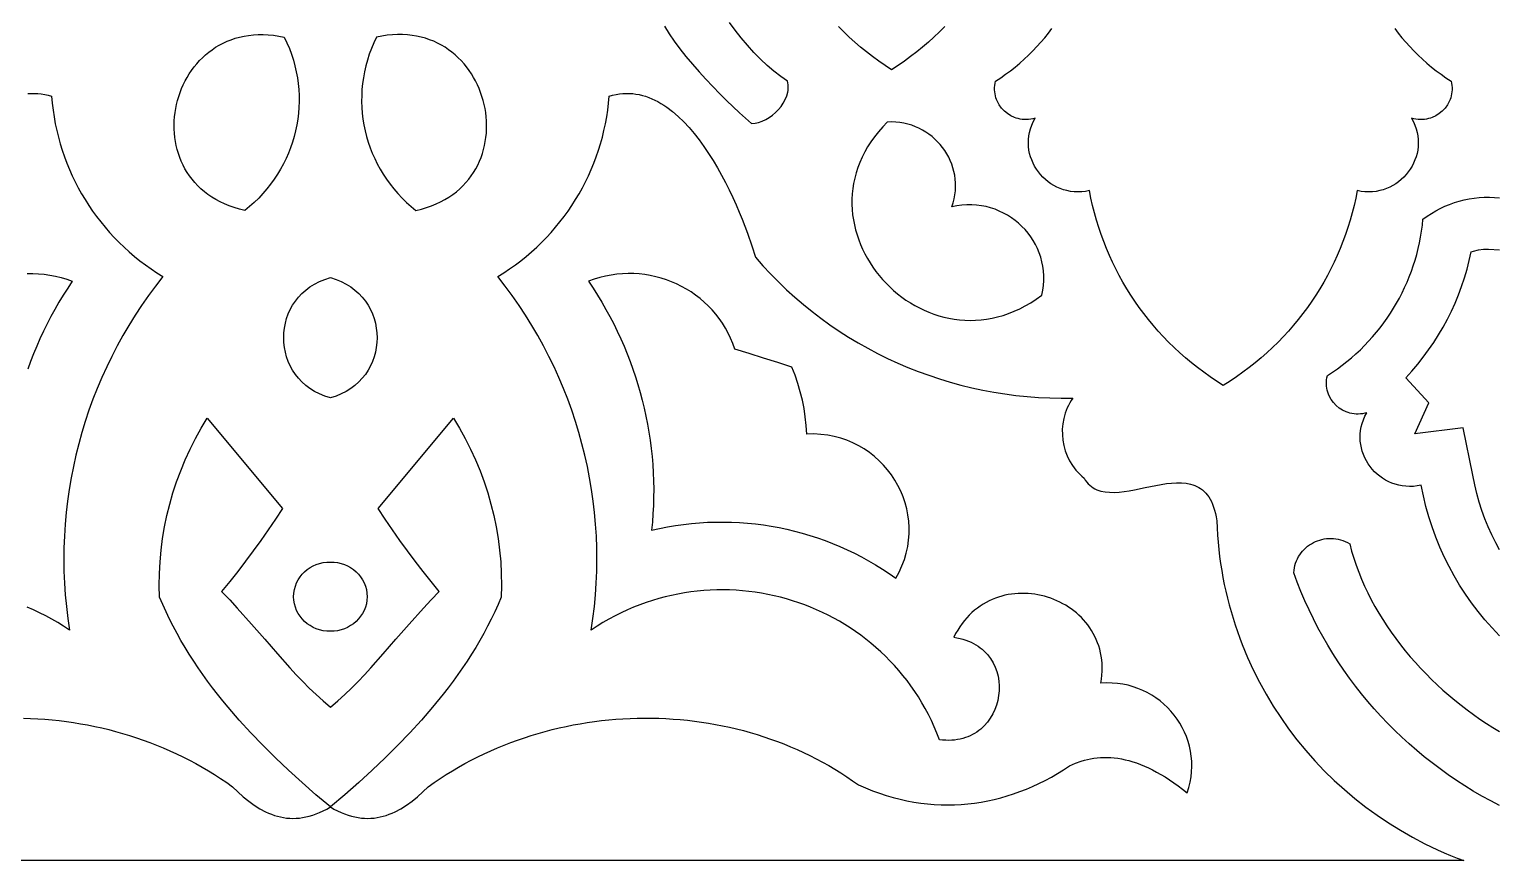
# Model space of a CAD drawing. Extents: x 50 to 3710, y -977 to -877.
# Drawn here: x 1591.3 to 1676.6, y -977.1 to -928.9 of the extents above; entities that cross this region are included whole.
import ezdxf

# ---------------------------------------------------------------- set-up
doc = ezdxf.new("R2010")
doc.units = 0
doc.layers.add('LAYER_1', color=18, linetype='CONTINUOUS')

msp = doc.modelspace()

# ---------------------------------------------------------------- linework, layer by layer
at = {"layer": 'LAYER_1'}
for points in [[(1628.145, -928.699), (1628.413, -929.126), (1628.713, -929.561), (1629.041, -930.004), (1629.393, -930.449), (1629.764, -930.894), (1630.15, -931.336), (1630.545, -931.77), (1630.945, -932.195), (1631.345, -932.606), (1631.741, -933), (1632.501, -933.724), (1633.187, -934.341), (1633.395, -934.319), (1633.604, -934.27), (1633.813, -934.196), (1634.018, -934.099), (1634.217, -933.981), (1634.408, -933.844), (1634.588, -933.69), (1634.754, -933.521), (1634.904, -933.34), (1635.035, -933.147), (1635.145, -932.946), (1635.23, -932.738), (1635.289, -932.525), (1635.307, -932.417), (1635.318, -932.309), (1635.321, -932.2), (1635.315, -932.092), (1635.301, -931.984), (1635.278, -931.876), (1634.886, -931.607), (1634.494, -931.303), (1634.103, -930.966), (1633.716, -930.601), (1633.335, -930.211), (1632.962, -929.8), (1632.598, -929.371), (1632.246, -928.927), (1631.907, -928.473)], [(1644.394, -928.717), (1644.086, -929.025), (1643.77, -929.326), (1643.444, -929.62), (1643.11, -929.906), (1642.767, -930.185), (1642.416, -930.456), (1642.056, -930.72), (1641.688, -930.975), (1641.311, -931.222), (1640.935, -930.975), (1640.567, -930.72), (1640.207, -930.456), (1639.856, -930.185), (1639.513, -929.906), (1639.179, -929.62), (1638.853, -929.326), (1638.536, -929.025), (1638.228, -928.717)], [(1670.481, -928.822), (1670.687, -929.094), (1670.901, -929.361), (1671.123, -929.623), (1671.353, -929.878), (1671.59, -930.127), (1671.834, -930.37), (1672.086, -930.606), (1672.345, -930.835), (1672.611, -931.058), (1672.884, -931.273), (1673.165, -931.482), (1673.451, -931.683), (1673.745, -931.876), (1673.773, -932.002), (1673.792, -932.127), (1673.801, -932.251), (1673.802, -932.373), (1673.795, -932.493), (1673.779, -932.611), (1673.756, -932.726), (1673.725, -932.839), (1673.686, -932.949), (1673.641, -933.055), (1673.531, -933.257), (1673.396, -933.443), (1673.239, -933.61), (1673.062, -933.757), (1672.867, -933.881), (1672.657, -933.98), (1672.547, -934.019), (1672.434, -934.052), (1672.318, -934.077), (1672.2, -934.094), (1672.08, -934.104), (1671.958, -934.106), (1671.834, -934.099), (1671.709, -934.084), (1671.584, -934.06), (1671.457, -934.026), (1671.565, -934.23), (1671.655, -934.436), (1671.727, -934.643), (1671.781, -934.851), (1671.819, -935.058), (1671.84, -935.265), (1671.846, -935.47), (1671.836, -935.673), (1671.811, -935.873), (1671.772, -936.07), (1671.72, -936.263), (1671.653, -936.451), (1671.574, -936.634), (1671.483, -936.811), (1671.38, -936.981), (1671.266, -937.144), (1671.141, -937.299), (1671.005, -937.445), (1670.86, -937.582), (1670.705, -937.71), (1670.541, -937.826), (1670.369, -937.932), (1670.19, -938.026), (1670.003, -938.107), (1669.809, -938.175), (1669.609, -938.229), (1669.403, -938.269), (1669.191, -938.294), (1668.975, -938.303), (1668.754, -938.296), (1668.53, -938.271), (1668.302, -938.229), (1668.218, -938.662), (1668.122, -939.091), (1668.015, -939.517), (1667.898, -939.939), (1667.769, -940.357), (1667.63, -940.771), (1667.481, -941.18), (1667.321, -941.585), (1667.15, -941.986), (1666.97, -942.382), (1666.779, -942.772), (1666.578, -943.158), (1666.366, -943.538), (1666.145, -943.913), (1665.914, -944.282), (1665.673, -944.646), (1665.422, -945.003), (1665.162, -945.354), (1664.892, -945.699), (1664.612, -946.037), (1664.323, -946.369), (1664.025, -946.694), (1663.717, -947.012), (1663.4, -947.322), (1663.074, -947.625), (1662.739, -947.921), (1662.395, -948.209), (1662.042, -948.489), (1661.681, -948.761), (1661.311, -949.025), (1660.932, -949.28), (1660.544, -949.527), (1660.157, -949.28), (1659.778, -949.025), (1659.408, -948.761), (1659.046, -948.489), (1658.693, -948.209), (1658.349, -947.921), (1658.014, -947.625), (1657.688, -947.322), (1657.371, -947.012), (1657.064, -946.694), (1656.765, -946.369), (1656.476, -946.037), (1656.197, -945.699), (1655.927, -945.354), (1655.666, -945.003), (1655.415, -944.646), (1655.174, -944.282), (1654.943, -943.913), (1654.722, -943.538), (1654.511, -943.158), (1654.31, -942.772), (1654.119, -942.382), (1653.938, -941.986), (1653.768, -941.585), (1653.608, -941.18), (1653.458, -940.771), (1653.319, -940.357), (1653.191, -939.939), (1653.073, -939.517), (1652.967, -939.091), (1652.871, -938.662), (1652.786, -938.229), (1652.558, -938.271), (1652.334, -938.296), (1652.113, -938.303), (1651.897, -938.294), (1651.686, -938.269), (1651.48, -938.229), (1651.28, -938.175), (1651.086, -938.107), (1650.899, -938.026), (1650.719, -937.932), (1650.547, -937.826), (1650.384, -937.71), (1650.229, -937.582), (1650.083, -937.445), (1649.948, -937.299), (1649.823, -937.144), (1649.708, -936.981), (1649.605, -936.811), (1649.514, -936.634), (1649.435, -936.451), (1649.369, -936.263), (1649.316, -936.07), (1649.277, -935.873), (1649.253, -935.673), (1649.243, -935.47), (1649.248, -935.265), (1649.27, -935.058), (1649.307, -934.851), (1649.362, -934.643), (1649.434, -934.436), (1649.523, -934.23), (1649.631, -934.026), (1649.505, -934.06), (1649.379, -934.084), (1649.254, -934.099), (1649.13, -934.106), (1649.008, -934.104), (1648.888, -934.094), (1648.77, -934.077), (1648.654, -934.052), (1648.541, -934.019), (1648.431, -933.98), (1648.221, -933.881), (1648.027, -933.757), (1647.85, -933.61), (1647.692, -933.443), (1647.558, -933.257), (1647.447, -933.055), (1647.402, -932.949), (1647.364, -932.839), (1647.333, -932.726), (1647.309, -932.611), (1647.294, -932.493), (1647.286, -932.373), (1647.287, -932.251), (1647.297, -932.127), (1647.315, -932.002), (1647.343, -931.876), (1647.637, -931.683), (1647.924, -931.482), (1648.204, -931.273), (1648.477, -931.058), (1648.743, -930.835), (1649.002, -930.606), (1649.254, -930.37), (1649.499, -930.127), (1649.736, -929.878), (1649.965, -929.623), (1650.187, -929.361), (1650.401, -929.094), (1650.607, -928.822)], [(1590.98, -968.822), (1591.396, -968.835), (1591.811, -968.856), (1592.227, -968.885), (1592.641, -968.921), (1593.056, -968.965), (1593.469, -969.016), (1593.881, -969.075), (1594.293, -969.142), (1594.703, -969.217), (1595.112, -969.299), (1595.519, -969.389), (1595.925, -969.487), (1596.328, -969.592), (1596.73, -969.705), (1597.13, -969.826), (1597.527, -969.955), (1597.922, -970.091), (1598.314, -970.234), (1598.704, -970.386), (1599.09, -970.545), (1599.474, -970.712), (1599.854, -970.886), (1600.231, -971.069), (1600.605, -971.259), (1600.975, -971.456), (1601.341, -971.661), (1601.703, -971.874), (1602.061, -972.095), (1602.415, -972.323), (1602.764, -972.559), (1603.109, -972.803), (1603.415, -973.102), (1603.725, -973.381), (1604.041, -973.637), (1604.361, -973.869), (1604.688, -974.074), (1605.02, -974.25), (1605.189, -974.327), (1605.359, -974.396), (1605.532, -974.457), (1605.706, -974.509), (1605.881, -974.552), (1606.059, -974.586), (1606.239, -974.611), (1606.42, -974.627), (1606.604, -974.632), (1606.79, -974.628), (1606.978, -974.613), (1607.168, -974.588), (1607.36, -974.551), (1607.555, -974.504), (1607.752, -974.445), (1607.952, -974.374), (1608.154, -974.292), (1608.358, -974.197), (1608.565, -974.09), (1608.775, -973.97), (1607.941, -973.26), (1607.133, -972.549), (1606.35, -971.835), (1605.595, -971.118), (1604.867, -970.396), (1604.167, -969.669), (1603.495, -968.934), (1602.854, -968.191), (1602.544, -967.816), (1602.242, -967.438), (1601.948, -967.058), (1601.662, -966.676), (1601.383, -966.29), (1601.113, -965.901), (1600.851, -965.509), (1600.597, -965.113), (1600.351, -964.714), (1600.114, -964.311), (1599.885, -963.905), (1599.664, -963.494), (1599.452, -963.08), (1599.249, -962.661), (1599.055, -962.238), (1598.87, -961.81), (1598.854, -961.124), (1598.865, -960.44), (1598.901, -959.759), (1598.963, -959.08), (1599.05, -958.405), (1599.163, -957.734), (1599.301, -957.068), (1599.464, -956.408), (1599.651, -955.755), (1599.863, -955.108), (1600.099, -954.47), (1600.36, -953.839), (1600.645, -953.218), (1600.953, -952.607), (1601.285, -952.006), (1601.64, -951.416), (1606.009, -956.666), (1605.594, -957.286), (1605.171, -957.902), (1604.741, -958.512), (1604.302, -959.116), (1603.856, -959.715), (1603.403, -960.309), (1602.941, -960.897), (1602.472, -961.479), (1602.939, -961.967), (1603.382, -962.443), (1604.209, -963.364), (1604.978, -964.246), (1605.712, -965.092), (1606.435, -965.905), (1606.8, -966.301), (1607.171, -966.69), (1607.551, -967.073), (1607.943, -967.45), (1608.35, -967.821), (1608.776, -968.187), (1609.201, -967.821), (1609.608, -967.45), (1610, -967.073), (1610.38, -966.69), (1610.751, -966.301), (1611.116, -965.905), (1611.839, -965.092), (1612.573, -964.246), (1613.342, -963.364), (1614.169, -962.443), (1614.612, -961.967), (1615.079, -961.479), (1614.61, -960.897), (1614.149, -960.309), (1613.695, -959.715), (1613.249, -959.116), (1612.811, -958.512), (1612.38, -957.902), (1611.957, -957.286), (1611.542, -956.666), (1615.911, -951.416), (1616.266, -952.006), (1616.598, -952.607), (1616.907, -953.218), (1617.191, -953.839), (1617.452, -954.47), (1617.688, -955.108), (1617.9, -955.755), (1618.087, -956.408), (1618.25, -957.068), (1618.388, -957.734), (1618.501, -958.405), (1618.588, -959.08), (1618.65, -959.759), (1618.686, -960.44), (1618.697, -961.124), (1618.681, -961.81), (1618.496, -962.238), (1618.302, -962.661), (1618.099, -963.08), (1617.887, -963.494), (1617.667, -963.905), (1617.438, -964.311), (1617.2, -964.714), (1616.954, -965.113), (1616.7, -965.509), (1616.438, -965.901), (1616.168, -966.29), (1615.889, -966.676), (1615.603, -967.058), (1615.309, -967.438), (1614.698, -968.191), (1614.056, -968.934), (1613.385, -969.669), (1612.685, -970.396), (1611.956, -971.118), (1611.201, -971.835), (1610.418, -972.549), (1609.61, -973.26), (1608.777, -973.97), (1608.986, -974.09), (1609.193, -974.197), (1609.398, -974.292), (1609.6, -974.374), (1609.799, -974.445), (1609.996, -974.504), (1610.191, -974.551), (1610.383, -974.588), (1610.573, -974.613), (1610.761, -974.628), (1610.947, -974.632), (1611.131, -974.627), (1611.312, -974.611), (1611.492, -974.586), (1611.67, -974.552), (1611.846, -974.509), (1612.02, -974.457), (1612.192, -974.396), (1612.362, -974.327), (1612.531, -974.25), (1612.864, -974.074), (1613.19, -973.869), (1613.511, -973.637), (1613.826, -973.381), (1614.136, -973.102), (1614.442, -972.803), (1614.787, -972.559), (1615.136, -972.323), (1615.49, -972.095), (1615.848, -971.874), (1616.21, -971.661), (1616.576, -971.456), (1616.946, -971.259), (1617.32, -971.069), (1617.697, -970.886), (1618.077, -970.712), (1618.461, -970.545), (1618.847, -970.386), (1619.237, -970.234), (1619.629, -970.091), (1620.024, -969.955), (1620.421, -969.826), (1620.821, -969.705), (1621.223, -969.592), (1621.627, -969.487), (1622.032, -969.389), (1622.439, -969.299), (1622.848, -969.217), (1623.258, -969.142), (1623.67, -969.075), (1624.082, -969.016), (1624.496, -968.965), (1624.91, -968.921), (1625.325, -968.885), (1625.74, -968.856), (1626.155, -968.835), (1626.571, -968.822), (1626.987, -968.817), (1627.403, -968.819), (1627.818, -968.829), (1628.233, -968.846), (1628.647, -968.871), (1629.061, -968.904), (1629.473, -968.945), (1629.885, -968.993), (1630.295, -969.049), (1630.704, -969.113), (1631.112, -969.184), (1631.518, -969.263), (1631.922, -969.35), (1632.324, -969.444), (1632.724, -969.546), (1633.122, -969.656), (1633.517, -969.773), (1633.91, -969.898), (1634.3, -970.031), (1634.688, -970.171), (1635.072, -970.319), (1635.453, -970.475), (1635.83, -970.639), (1636.205, -970.81), (1636.575, -970.988), (1636.942, -971.175), (1637.305, -971.369), (1637.664, -971.571), (1638.018, -971.78), (1638.369, -971.997), (1638.714, -972.222), (1639.055, -972.455), (1639.391, -972.695), (1639.796, -972.869), (1640.2, -973.028), (1640.603, -973.173), (1641.005, -973.304), (1641.406, -973.421), (1641.806, -973.523), (1642.205, -973.611), (1642.603, -973.686), (1642.999, -973.747), (1643.394, -973.794), (1643.788, -973.827), (1644.181, -973.847), (1644.572, -973.854), (1644.961, -973.847), (1645.349, -973.827), (1645.735, -973.795), (1646.119, -973.749), (1646.502, -973.691), (1646.882, -973.62), (1647.261, -973.536), (1647.638, -973.44), (1648.013, -973.332), (1648.385, -973.211), (1648.756, -973.078), (1649.124, -972.933), (1649.49, -972.777), (1649.853, -972.608), (1650.214, -972.428), (1650.573, -972.236), (1650.929, -972.033), (1651.282, -971.818), (1651.633, -971.593), (1651.966, -971.44), (1652.311, -971.313), (1652.488, -971.259), (1652.668, -971.213), (1652.851, -971.174), (1653.037, -971.142), (1653.227, -971.118), (1653.419, -971.102), (1653.614, -971.094), (1653.812, -971.095), (1654.014, -971.104), (1654.218, -971.121), (1654.426, -971.147), (1654.636, -971.183), (1654.85, -971.228), (1655.067, -971.282), (1655.288, -971.346), (1655.511, -971.42), (1655.737, -971.503), (1655.967, -971.598), (1656.2, -971.702), (1656.436, -971.818), (1656.676, -971.944), (1656.919, -972.081), (1657.165, -972.23), (1657.414, -972.39), (1657.667, -972.562), (1657.922, -972.746), (1658.182, -972.941), (1658.444, -973.15), (1658.541, -972.842), (1658.616, -972.536), (1658.67, -972.23), (1658.704, -971.925), (1658.717, -971.623), (1658.711, -971.323), (1658.686, -971.028), (1658.642, -970.736), (1658.581, -970.45), (1658.502, -970.169), (1658.406, -969.894), (1658.294, -969.626), (1658.166, -969.366), (1658.023, -969.115), (1657.865, -968.872), (1657.693, -968.639), (1657.507, -968.417), (1657.308, -968.206), (1657.097, -968.006), (1656.874, -967.819), (1656.639, -967.645), (1656.393, -967.485), (1656.137, -967.339), (1655.87, -967.209), (1655.595, -967.094), (1655.311, -966.996), (1655.018, -966.915), (1654.718, -966.852), (1654.41, -966.808), (1654.096, -966.783), (1653.775, -966.778), (1653.449, -966.793), (1653.484, -966.557), (1653.508, -966.324), (1653.521, -966.097), (1653.522, -965.873), (1653.513, -965.655), (1653.494, -965.441), (1653.465, -965.231), (1653.426, -965.027), (1653.378, -964.827), (1653.32, -964.632), (1653.254, -964.443), (1653.18, -964.259), (1653.097, -964.08), (1653.006, -963.906), (1652.908, -963.738), (1652.802, -963.575), (1652.69, -963.418), (1652.57, -963.267), (1652.445, -963.122), (1652.313, -962.982), (1652.175, -962.849), (1652.032, -962.722), (1651.883, -962.601), (1651.73, -962.486), (1651.571, -962.378), (1651.409, -962.276), (1651.242, -962.181), (1651.072, -962.092), (1650.898, -962.01), (1650.721, -961.936), (1650.541, -961.868), (1650.359, -961.807), (1650.174, -961.753), (1649.987, -961.706), (1649.799, -961.667), (1649.609, -961.635), (1649.418, -961.611), (1649.226, -961.594), (1649.034, -961.585), (1648.841, -961.584), (1648.648, -961.59), (1648.456, -961.605), (1648.265, -961.628), (1648.074, -961.658), (1647.885, -961.697), (1647.697, -961.745), (1647.511, -961.801), (1647.327, -961.865), (1647.146, -961.938), (1646.967, -962.019), (1646.792, -962.11), (1646.619, -962.209), (1646.45, -962.317), (1646.286, -962.435), (1646.125, -962.561), (1645.969, -962.697), (1645.817, -962.842), (1645.671, -962.997), (1645.53, -963.161), (1645.395, -963.334), (1645.266, -963.518), (1645.143, -963.711), (1645.026, -963.914), (1644.917, -964.127), (1645.102, -964.157), (1645.28, -964.194), (1645.451, -964.239), (1645.615, -964.29), (1645.772, -964.349), (1645.922, -964.414), (1646.065, -964.485), (1646.201, -964.562), (1646.331, -964.645), (1646.453, -964.734), (1646.569, -964.828), (1646.679, -964.926), (1646.781, -965.029), (1646.877, -965.137), (1647.05, -965.364), (1647.196, -965.606), (1647.317, -965.859), (1647.412, -966.122), (1647.482, -966.393), (1647.528, -966.67), (1647.549, -966.95), (1647.545, -967.231), (1647.518, -967.511), (1647.467, -967.788), (1647.393, -968.059), (1647.296, -968.323), (1647.177, -968.577), (1647.035, -968.819), (1646.871, -969.047), (1646.685, -969.259), (1646.478, -969.452), (1646.366, -969.541), (1646.249, -969.625), (1646.127, -969.703), (1646, -969.775), (1645.868, -969.841), (1645.73, -969.9), (1645.588, -969.952), (1645.44, -969.998), (1645.288, -970.036), (1645.13, -970.066), (1644.968, -970.089), (1644.801, -970.103), (1644.629, -970.109), (1644.452, -970.106), (1644.27, -970.095), (1644.084, -970.074), (1643.939, -969.697), (1643.783, -969.327), (1643.618, -968.965), (1643.443, -968.611), (1643.259, -968.264), (1643.066, -967.924), (1642.864, -967.592), (1642.653, -967.269), (1642.434, -966.953), (1642.206, -966.644), (1641.971, -966.344), (1641.728, -966.052), (1641.477, -965.768), (1641.219, -965.493), (1640.954, -965.225), (1640.682, -964.966), (1640.403, -964.715), (1640.118, -964.473), (1639.826, -964.239), (1639.529, -964.014), (1639.226, -963.798), (1638.917, -963.59), (1638.603, -963.392), (1638.284, -963.202), (1637.96, -963.021), (1637.632, -962.849), (1637.298, -962.687), (1636.961, -962.533), (1636.62, -962.389), (1636.275, -962.254), (1635.926, -962.128), (1635.575, -962.012), (1635.22, -961.906), (1634.862, -961.809), (1634.501, -961.722), (1634.138, -961.644), (1633.773, -961.577), (1633.406, -961.519), (1633.037, -961.471), (1632.667, -961.433), (1632.295, -961.405), (1631.922, -961.388), (1631.549, -961.381), (1631.175, -961.384), (1630.8, -961.397), (1630.425, -961.421), (1630.05, -961.455), (1629.675, -961.5), (1629.301, -961.556), (1628.928, -961.622), (1628.555, -961.699), (1628.184, -961.788), (1627.814, -961.886), (1627.445, -961.996), (1627.079, -962.118), (1626.714, -962.25), (1626.352, -962.393), (1625.992, -962.548), (1625.635, -962.714), (1625.28, -962.892), (1624.929, -963.081), (1624.581, -963.281), (1624.237, -963.493), (1623.897, -963.717), (1623.998, -963.035), (1624.08, -962.351), (1624.144, -961.668), (1624.19, -960.984), (1624.218, -960.301), (1624.228, -959.619), (1624.22, -958.937), (1624.195, -958.258), (1624.152, -957.58), (1624.091, -956.903), (1624.013, -956.23), (1623.918, -955.559), (1623.805, -954.891), (1623.675, -954.226), (1623.527, -953.565), (1623.363, -952.909), (1623.182, -952.256), (1622.984, -951.608), (1622.769, -950.965), (1622.537, -950.328), (1622.289, -949.696), (1622.024, -949.07), (1621.743, -948.451), (1621.445, -947.838), (1621.131, -947.232), (1620.801, -946.633), (1620.455, -946.042), (1620.093, -945.459), (1619.715, -944.884), (1619.321, -944.318), (1618.911, -943.761), (1618.486, -943.212), (1618.832, -942.996), (1619.17, -942.77), (1619.5, -942.535), (1619.822, -942.291), (1620.136, -942.038), (1620.441, -941.777), (1620.737, -941.508), (1621.025, -941.231), (1621.303, -940.946), (1621.573, -940.653), (1621.833, -940.353), (1622.084, -940.046), (1622.326, -939.732), (1622.558, -939.411), (1622.781, -939.084), (1622.993, -938.751), (1623.196, -938.412), (1623.388, -938.067), (1623.57, -937.716), (1623.741, -937.36), (1623.903, -936.999), (1624.053, -936.633), (1624.192, -936.263), (1624.321, -935.888), (1624.438, -935.509), (1624.544, -935.125), (1624.639, -934.738), (1624.723, -934.348), (1624.794, -933.954), (1624.854, -933.557), (1624.902, -933.157), (1624.938, -932.755), (1625.138, -932.697), (1625.336, -932.651), (1625.533, -932.617), (1625.729, -932.596), (1625.923, -932.586), (1626.115, -932.588), (1626.306, -932.601), (1626.494, -932.624), (1626.682, -932.659), (1626.867, -932.703), (1627.05, -932.757), (1627.232, -932.821), (1627.412, -932.895), (1627.59, -932.977), (1627.766, -933.068), (1627.94, -933.168), (1628.112, -933.276), (1628.282, -933.392), (1628.616, -933.645), (1628.942, -933.927), (1629.259, -934.234), (1629.567, -934.564), (1629.866, -934.916), (1630.156, -935.285), (1630.436, -935.671), (1630.706, -936.07), (1630.966, -936.481), (1631.216, -936.9), (1631.455, -937.326), (1631.684, -937.757), (1631.901, -938.189), (1632.107, -938.62), (1632.301, -939.049), (1632.484, -939.472), (1632.655, -939.888), (1632.959, -940.687), (1633.212, -941.427), (1633.413, -942.088), (1633.846, -942.58), (1634.293, -943.058), (1634.752, -943.522), (1635.222, -943.972), (1635.704, -944.408), (1636.197, -944.83), (1636.701, -945.237), (1637.216, -945.629), (1637.741, -946.007), (1638.275, -946.37), (1638.819, -946.718), (1639.372, -947.05), (1639.934, -947.367), (1640.504, -947.669), (1641.082, -947.955), (1641.668, -948.225), (1642.261, -948.479), (1642.862, -948.716), (1643.469, -948.938), (1644.082, -949.143), (1644.701, -949.331), (1645.326, -949.502), (1645.957, -949.657), (1646.592, -949.794), (1647.232, -949.914), (1647.876, -950.017), (1648.524, -950.102), (1649.175, -950.169), (1649.83, -950.219), (1650.488, -950.25), (1651.148, -950.263), (1651.81, -950.258), (1651.72, -950.397), (1651.637, -950.54), (1651.562, -950.685), (1651.494, -950.832), (1651.38, -951.133), (1651.294, -951.44), (1651.238, -951.752), (1651.21, -952.067), (1651.211, -952.382), (1651.24, -952.695), (1651.297, -953.005), (1651.382, -953.309), (1651.494, -953.606), (1651.635, -953.893), (1651.802, -954.169), (1651.896, -954.302), (1651.997, -954.431), (1652.104, -954.557), (1652.218, -954.678), (1652.339, -954.795), (1652.467, -954.907), (1652.542, -955.025), (1652.622, -955.132), (1652.708, -955.228), (1652.799, -955.315), (1652.895, -955.392), (1652.996, -955.46), (1653.101, -955.519), (1653.211, -955.57), (1653.325, -955.613), (1653.443, -955.649), (1653.689, -955.698), (1653.95, -955.723), (1654.222, -955.725), (1654.504, -955.708), (1654.795, -955.675), (1655.093, -955.629), (1655.396, -955.574), (1656.014, -955.448), (1656.634, -955.322), (1656.941, -955.267), (1657.244, -955.221), (1657.541, -955.188), (1657.831, -955.172), (1658.113, -955.174), (1658.383, -955.198), (1658.642, -955.248), (1658.767, -955.284), (1658.887, -955.327), (1659.004, -955.378), (1659.117, -955.437), (1659.226, -955.505), (1659.33, -955.583), (1659.43, -955.669), (1659.525, -955.766), (1659.615, -955.873), (1659.7, -955.991), (1659.779, -956.12), (1659.853, -956.26), (1659.921, -956.413), (1659.983, -956.578), (1660.039, -956.755), (1660.088, -956.946), (1660.131, -957.15), (1660.167, -957.368), (1660.184, -957.787), (1660.209, -958.204), (1660.241, -958.619), (1660.282, -959.031), (1660.33, -959.442), (1660.387, -959.851), (1660.45, -960.257), (1660.522, -960.661), (1660.601, -961.063), (1660.687, -961.462), (1660.781, -961.858), (1660.882, -962.252), (1660.99, -962.643), (1661.106, -963.031), (1661.228, -963.416), (1661.358, -963.798), (1661.494, -964.177), (1661.638, -964.553), (1661.945, -965.295), (1662.279, -966.024), (1662.639, -966.738), (1663.025, -967.438), (1663.436, -968.122), (1663.872, -968.79), (1664.331, -969.442), (1664.814, -970.076), (1665.32, -970.692), (1665.848, -971.29), (1666.398, -971.868), (1666.968, -972.427), (1667.56, -972.965), (1668.172, -973.482), (1668.803, -973.977), (1669.453, -974.45), (1670.122, -974.9), (1670.808, -975.326), (1671.512, -975.728), (1672.232, -976.106), (1672.599, -976.285), (1672.969, -976.457), (1673.343, -976.623), (1673.721, -976.783), (1674.103, -976.936), (1674.489, -977.082), (1608.776, -977.082), (1543.062, -977.082)], [(1591.246, -932.601), (1591.436, -932.588), (1591.628, -932.586), (1591.822, -932.596), (1592.018, -932.617), (1592.215, -932.651), (1592.413, -932.697), (1592.614, -932.755), (1592.649, -933.157), (1592.697, -933.557), (1592.757, -933.954), (1592.829, -934.348), (1592.912, -934.738), (1593.007, -935.125), (1593.113, -935.509), (1593.23, -935.888), (1593.359, -936.263), (1593.498, -936.633), (1593.649, -936.999), (1593.81, -937.36), (1593.981, -937.716), (1594.163, -938.067), (1594.356, -938.412), (1594.558, -938.751), (1594.771, -939.084), (1594.993, -939.411), (1595.225, -939.732), (1595.467, -940.046), (1595.718, -940.353), (1595.978, -940.653), (1596.248, -940.946), (1596.527, -941.231), (1596.814, -941.508), (1597.111, -941.777), (1597.416, -942.038), (1597.729, -942.291), (1598.051, -942.535), (1598.381, -942.77), (1598.719, -942.996), (1599.065, -943.212), (1598.64, -943.761), (1598.23, -944.318), (1597.836, -944.884), (1597.458, -945.459), (1597.096, -946.042), (1596.75, -946.633), (1596.42, -947.232), (1596.106, -947.838), (1595.808, -948.451), (1595.527, -949.07), (1595.262, -949.696), (1595.014, -950.328), (1594.782, -950.965), (1594.567, -951.608), (1594.369, -952.256), (1594.188, -952.909), (1594.024, -953.565), (1593.877, -954.226), (1593.746, -954.891), (1593.634, -955.559), (1593.538, -956.23), (1593.46, -956.903), (1593.399, -957.58), (1593.356, -958.258), (1593.331, -958.937), (1593.323, -959.619), (1593.333, -960.301), (1593.361, -960.984), (1593.407, -961.668), (1593.471, -962.351), (1593.554, -963.035), (1593.654, -963.717), (1593.314, -963.493), (1592.97, -963.281), (1592.622, -963.081), (1592.271, -962.892), (1591.917, -962.714), (1591.559, -962.548), (1591.199, -962.393)], [(1676.56, -964.047), (1676.125, -963.59), (1675.709, -963.118), (1675.313, -962.633), (1674.936, -962.134), (1674.578, -961.623), (1674.241, -961.1), (1673.924, -960.565), (1673.627, -960.019), (1673.351, -959.462), (1673.096, -958.896), (1672.862, -958.319), (1672.65, -957.734), (1672.459, -957.14), (1672.29, -956.537), (1672.143, -955.927), (1672.019, -955.31), (1671.791, -955.352), (1671.567, -955.377), (1671.346, -955.384), (1671.13, -955.375), (1670.919, -955.35), (1670.713, -955.31), (1670.512, -955.256), (1670.319, -955.188), (1670.131, -955.107), (1669.952, -955.013), (1669.78, -954.907), (1669.616, -954.791), (1669.462, -954.663), (1669.316, -954.526), (1669.181, -954.38), (1669.055, -954.225), (1668.941, -954.062), (1668.838, -953.892), (1668.747, -953.715), (1668.668, -953.532), (1668.602, -953.344), (1668.549, -953.151), (1668.51, -952.954), (1668.485, -952.754), (1668.476, -952.551), (1668.481, -952.346), (1668.502, -952.139), (1668.54, -951.932), (1668.595, -951.724), (1668.667, -951.517), (1668.756, -951.311), (1668.864, -951.107), (1668.738, -951.141), (1668.612, -951.165), (1668.487, -951.18), (1668.363, -951.187), (1668.241, -951.185), (1668.121, -951.176), (1668.003, -951.158), (1667.887, -951.133), (1667.774, -951.1), (1667.664, -951.061), (1667.454, -950.962), (1667.259, -950.838), (1667.082, -950.691), (1666.925, -950.524), (1666.79, -950.338), (1666.68, -950.136), (1666.635, -950.03), (1666.597, -949.92), (1666.566, -949.807), (1666.542, -949.692), (1666.526, -949.574), (1666.519, -949.454), (1666.52, -949.332), (1666.53, -949.208), (1666.548, -949.083), (1666.576, -948.957), (1666.87, -948.764), (1667.157, -948.563), (1667.437, -948.355), (1667.71, -948.139), (1667.976, -947.916), (1668.235, -947.687), (1668.487, -947.451), (1668.732, -947.208), (1668.969, -946.959), (1669.198, -946.704), (1669.42, -946.443), (1669.634, -946.175), (1669.84, -945.903), (1670.038, -945.625), (1670.229, -945.341), (1670.41, -945.053), (1670.584, -944.759), (1670.749, -944.461), (1670.906, -944.158), (1671.054, -943.851), (1671.193, -943.54), (1671.324, -943.224), (1671.445, -942.905), (1671.557, -942.582), (1671.661, -942.255), (1671.755, -941.926), (1671.839, -941.593), (1671.914, -941.257), (1671.98, -940.918), (1672.035, -940.576), (1672.081, -940.233), (1672.117, -939.887), (1672.358, -939.711), (1672.606, -939.548), (1672.861, -939.398), (1673.122, -939.26), (1673.389, -939.135), (1673.661, -939.024), (1673.937, -938.925), (1674.219, -938.84), (1674.503, -938.768), (1674.791, -938.709), (1675.082, -938.665), (1675.375, -938.634), (1675.67, -938.616), (1675.966, -938.613), (1676.263, -938.624), (1676.56, -938.649)], [(1676.56, -959.06), (1676.338, -958.652), (1676.112, -958.196), (1675.903, -957.73), (1675.711, -957.257), (1675.536, -956.776), (1675.379, -956.287), (1675.24, -955.791), (1675.119, -955.288), (1675.005, -954.725), (1674.453, -951.989), (1671.643, -952.333), (1672.457, -950.541), (1671.117, -949.089), (1671.471, -948.7), (1671.811, -948.3), (1672.136, -947.889), (1672.446, -947.468), (1672.741, -947.038), (1673.02, -946.598), (1673.284, -946.149), (1673.532, -945.691), (1673.763, -945.226), (1673.978, -944.753), (1674.177, -944.272), (1674.359, -943.784), (1674.524, -943.29), (1674.671, -942.79), (1674.802, -942.285), (1674.914, -941.774), (1675.046, -941.73), (1675.335, -941.665), (1675.628, -941.627), (1675.926, -941.616), (1676.56, -941.655)], [(1591.192, -943.039), (1591.518, -943.035), (1591.847, -943.048), (1592.176, -943.077), (1592.505, -943.124), (1592.835, -943.188), (1593.163, -943.269), (1593.49, -943.369), (1593.815, -943.487), (1593.547, -943.887), (1593.289, -944.292), (1593.04, -944.701), (1592.801, -945.116), (1592.571, -945.534), (1592.351, -945.957), (1592.141, -946.384), (1591.94, -946.815), (1591.75, -947.25), (1591.569, -947.689), (1591.397, -948.131), (1591.236, -948.576)], [(1676.56, -973.893), (1676.043, -973.623), (1675.534, -973.342), (1675.032, -973.049), (1674.539, -972.745), (1674.053, -972.43), (1673.576, -972.104), (1673.107, -971.768), (1672.647, -971.421), (1672.195, -971.063), (1671.753, -970.696), (1671.319, -970.318), (1670.895, -969.931), (1670.481, -969.534), (1670.076, -969.128), (1669.68, -968.712), (1669.295, -968.287), (1668.92, -967.853), (1668.555, -967.411), (1668.201, -966.959), (1667.857, -966.5), (1667.525, -966.032), (1667.203, -965.556), (1666.892, -965.072), (1666.593, -964.581), (1666.306, -964.082), (1666.03, -963.575), (1665.766, -963.062), (1665.514, -962.541), (1665.274, -962.014), (1665.046, -961.479), (1664.831, -960.939), (1664.629, -960.392), (1664.642, -960.244), (1664.664, -960.101), (1664.695, -959.962), (1664.735, -959.828), (1664.783, -959.698), (1664.84, -959.574), (1664.904, -959.454), (1664.976, -959.34), (1665.054, -959.231), (1665.139, -959.128), (1665.23, -959.031), (1665.327, -958.94), (1665.429, -958.855), (1665.536, -958.777), (1665.647, -958.705), (1665.763, -958.641), (1665.882, -958.583), (1666.005, -958.533), (1666.131, -958.491), (1666.26, -958.456), (1666.391, -958.429), (1666.524, -958.41), (1666.658, -958.399), (1666.793, -958.397), (1666.929, -958.404), (1667.066, -958.42), (1667.202, -958.444), (1667.338, -958.478), (1667.473, -958.522), (1667.607, -958.575), (1667.739, -958.638), (1667.869, -958.712), (1667.982, -959.129), (1668.107, -959.543), (1668.246, -959.954), (1668.397, -960.361), (1668.561, -960.765), (1668.737, -961.165), (1668.924, -961.561), (1669.123, -961.953), (1669.333, -962.34), (1669.554, -962.723), (1669.786, -963.101), (1670.027, -963.474), (1670.279, -963.842), (1670.54, -964.205), (1670.811, -964.562), (1671.091, -964.913), (1671.38, -965.258), (1671.677, -965.598), (1671.982, -965.93), (1672.295, -966.257), (1672.616, -966.577), (1672.944, -966.89), (1673.279, -967.195), (1673.621, -967.494), (1673.969, -967.785), (1674.323, -968.069), (1674.683, -968.344), (1675.049, -968.612), (1675.42, -968.871), (1675.795, -969.122), (1676.176, -969.365), (1676.56, -969.599)]]:
    msp.add_lwpolyline(points, dxfattribs=at)
for points in [[(1603.813, -939.377), (1603.501, -939.3), (1603.202, -939.211), (1602.916, -939.111), (1602.644, -938.999), (1602.384, -938.877), (1602.137, -938.745), (1601.902, -938.603), (1601.681, -938.451), (1601.471, -938.291), (1601.274, -938.123), (1601.09, -937.946), (1600.917, -937.762), (1600.757, -937.571), (1600.608, -937.374), (1600.472, -937.17), (1600.347, -936.961), (1600.233, -936.747), (1600.132, -936.527), (1600.041, -936.304), (1599.962, -936.077), (1599.894, -935.847), (1599.838, -935.613), (1599.792, -935.378), (1599.757, -935.14), (1599.733, -934.901), (1599.72, -934.661), (1599.717, -934.421), (1599.725, -934.18), (1599.743, -933.939), (1599.772, -933.7), (1599.81, -933.462), (1599.859, -933.225), (1599.917, -932.991), (1599.986, -932.759), (1600.064, -932.531), (1600.152, -932.306), (1600.249, -932.085), (1600.356, -931.868), (1600.472, -931.657), (1600.598, -931.451), (1600.732, -931.251), (1600.876, -931.057), (1601.028, -930.87), (1601.19, -930.69), (1601.359, -930.518), (1601.538, -930.355), (1601.725, -930.199), (1601.92, -930.053), (1602.124, -929.917), (1602.336, -929.79), (1602.556, -929.674), (1602.784, -929.569), (1603.02, -929.476), (1603.263, -929.394), (1603.514, -929.324), (1603.773, -929.268), (1604.039, -929.224), (1604.313, -929.194), (1604.594, -929.179), (1604.882, -929.178), (1605.176, -929.192), (1605.478, -929.221), (1605.787, -929.267), (1606.102, -929.329), (1606.257, -929.656), (1606.397, -929.986), (1606.52, -930.32), (1606.629, -930.657), (1606.722, -930.996), (1606.799, -931.336), (1606.862, -931.679), (1606.909, -932.022), (1606.942, -932.366), (1606.96, -932.711), (1606.963, -933.054), (1606.951, -933.397), (1606.925, -933.739), (1606.885, -934.079), (1606.83, -934.417), (1606.761, -934.752), (1606.678, -935.084), (1606.581, -935.412), (1606.47, -935.737), (1606.345, -936.056), (1606.207, -936.371), (1606.055, -936.681), (1605.89, -936.984), (1605.711, -937.282), (1605.519, -937.572), (1605.314, -937.855), (1605.096, -938.131), (1604.865, -938.398), (1604.621, -938.657), (1604.364, -938.907), (1604.095, -939.147)], [(1613.738, -939.377), (1614.05, -939.3), (1614.349, -939.211), (1614.635, -939.111), (1614.907, -938.999), (1615.167, -938.877), (1615.414, -938.745), (1615.649, -938.603), (1615.871, -938.451), (1616.08, -938.291), (1616.277, -938.123), (1616.461, -937.946), (1616.634, -937.762), (1616.794, -937.571), (1616.943, -937.374), (1617.08, -937.17), (1617.205, -936.961), (1617.318, -936.747), (1617.42, -936.527), (1617.51, -936.304), (1617.589, -936.077), (1617.657, -935.847), (1617.713, -935.613), (1617.759, -935.378), (1617.794, -935.14), (1617.818, -934.901), (1617.831, -934.661), (1617.834, -934.421), (1617.826, -934.18), (1617.808, -933.939), (1617.78, -933.7), (1617.741, -933.462), (1617.692, -933.225), (1617.634, -932.991), (1617.565, -932.759), (1617.487, -932.531), (1617.399, -932.306), (1617.302, -932.085), (1617.195, -931.868), (1617.079, -931.657), (1616.953, -931.451), (1616.819, -931.251), (1616.675, -931.057), (1616.523, -930.87), (1616.362, -930.69), (1616.192, -930.518), (1616.013, -930.355), (1615.826, -930.199), (1615.631, -930.053), (1615.427, -929.917), (1615.215, -929.79), (1614.995, -929.674), (1614.767, -929.569), (1614.531, -929.476), (1614.288, -929.394), (1614.037, -929.324), (1613.778, -929.268), (1613.512, -929.224), (1613.238, -929.194), (1612.958, -929.179), (1612.67, -929.178), (1612.375, -929.192), (1612.073, -929.221), (1611.764, -929.267), (1611.449, -929.329), (1611.294, -929.656), (1611.155, -929.986), (1611.031, -930.32), (1610.923, -930.657), (1610.83, -930.996), (1610.752, -931.336), (1610.689, -931.679), (1610.642, -932.022), (1610.609, -932.366), (1610.591, -932.711), (1610.588, -933.054), (1610.6, -933.397), (1610.626, -933.739), (1610.666, -934.079), (1610.721, -934.417), (1610.79, -934.752), (1610.873, -935.084), (1610.97, -935.412), (1611.081, -935.737), (1611.206, -936.056), (1611.344, -936.371), (1611.496, -936.681), (1611.661, -936.984), (1611.84, -937.282), (1612.032, -937.572), (1612.237, -937.855), (1612.455, -938.131), (1612.686, -938.398), (1612.93, -938.657), (1613.187, -938.907), (1613.456, -939.147)], [(1650.013, -944.298), (1650.073, -944.009), (1650.113, -943.723), (1650.133, -943.44), (1650.134, -943.161), (1650.116, -942.886), (1650.08, -942.615), (1650.027, -942.35), (1649.958, -942.09), (1649.872, -941.838), (1649.77, -941.592), (1649.654, -941.354), (1649.523, -941.124), (1649.378, -940.903), (1649.221, -940.692), (1649.05, -940.49), (1648.868, -940.299), (1648.674, -940.12), (1648.47, -939.952), (1648.255, -939.796), (1648.031, -939.654), (1647.798, -939.525), (1647.556, -939.41), (1647.307, -939.311), (1647.05, -939.226), (1646.787, -939.157), (1646.518, -939.105), (1646.243, -939.07), (1645.964, -939.052), (1645.68, -939.053), (1645.393, -939.073), (1645.102, -939.112), (1644.81, -939.172), (1644.884, -938.938), (1644.942, -938.705), (1644.985, -938.472), (1645.012, -938.241), (1645.023, -938.01), (1645.021, -937.782), (1645.003, -937.557), (1644.972, -937.334), (1644.927, -937.115), (1644.87, -936.901), (1644.799, -936.69), (1644.716, -936.485), (1644.621, -936.286), (1644.515, -936.093), (1644.397, -935.906), (1644.269, -935.727), (1644.13, -935.555), (1643.981, -935.391), (1643.822, -935.237), (1643.655, -935.091), (1643.478, -934.955), (1643.293, -934.83), (1643.1, -934.715), (1642.899, -934.611), (1642.691, -934.52), (1642.476, -934.44), (1642.255, -934.373), (1642.027, -934.32), (1641.794, -934.281), (1641.555, -934.256), (1641.312, -934.245), (1641.064, -934.25), (1640.796, -934.53), (1640.548, -934.814), (1640.32, -935.102), (1640.112, -935.394), (1639.923, -935.689), (1639.753, -935.986), (1639.602, -936.286), (1639.468, -936.588), (1639.353, -936.891), (1639.254, -937.196), (1639.173, -937.501), (1639.109, -937.806), (1639.061, -938.112), (1639.029, -938.417), (1639.013, -938.721), (1639.012, -939.025), (1639.026, -939.326), (1639.055, -939.625), (1639.097, -939.922), (1639.154, -940.216), (1639.225, -940.507), (1639.308, -940.795), (1639.404, -941.078), (1639.513, -941.357), (1639.634, -941.631), (1639.767, -941.899), (1639.911, -942.162), (1640.066, -942.42), (1640.232, -942.67), (1640.408, -942.914), (1640.594, -943.151), (1640.79, -943.38), (1640.995, -943.601), (1641.209, -943.813), (1641.431, -944.017), (1641.662, -944.212), (1641.901, -944.397), (1642.147, -944.571), (1642.4, -944.736), (1642.66, -944.89), (1642.926, -945.032), (1643.199, -945.163), (1643.477, -945.282), (1643.761, -945.388), (1644.049, -945.482), (1644.343, -945.562), (1644.64, -945.629), (1644.942, -945.682), (1645.247, -945.721), (1645.555, -945.744), (1645.866, -945.753), (1646.18, -945.745), (1646.496, -945.722), (1646.814, -945.683), (1647.133, -945.626), (1647.453, -945.553), (1647.774, -945.462), (1648.096, -945.353), (1648.417, -945.225), (1648.738, -945.079), (1649.059, -944.913), (1649.378, -944.728), (1649.696, -944.523)], [(1608.776, -950.244), (1608.448, -950.142), (1608.141, -950.017), (1607.856, -949.872), (1607.592, -949.707), (1607.349, -949.524), (1607.127, -949.325), (1606.926, -949.111), (1606.746, -948.883), (1606.588, -948.644), (1606.451, -948.394), (1606.334, -948.135), (1606.239, -947.869), (1606.165, -947.596), (1606.112, -947.319), (1606.081, -947.04), (1606.07, -946.758), (1606.081, -946.477), (1606.112, -946.197), (1606.165, -945.92), (1606.239, -945.648), (1606.334, -945.382), (1606.451, -945.123), (1606.588, -944.873), (1606.746, -944.633), (1606.926, -944.406), (1607.127, -944.192), (1607.349, -943.992), (1607.592, -943.81), (1607.856, -943.645), (1608.141, -943.499), (1608.448, -943.375), (1608.776, -943.273), (1609.103, -943.375), (1609.41, -943.499), (1609.695, -943.645), (1609.959, -943.81), (1610.202, -943.992), (1610.424, -944.192), (1610.625, -944.406), (1610.805, -944.633), (1610.963, -944.873), (1611.101, -945.123), (1611.217, -945.382), (1611.312, -945.648), (1611.386, -945.92), (1611.439, -946.197), (1611.471, -946.477), (1611.481, -946.758), (1611.471, -947.04), (1611.439, -947.319), (1611.386, -947.596), (1611.312, -947.869), (1611.217, -948.135), (1611.101, -948.394), (1610.963, -948.644), (1610.805, -948.883), (1610.625, -949.111), (1610.424, -949.325), (1610.202, -949.524), (1609.959, -949.707), (1609.695, -949.872), (1609.41, -950.017), (1609.103, -950.142)], [(1627.399, -957.923), (1627.86, -957.819), (1628.321, -957.728), (1628.784, -957.649), (1629.248, -957.584), (1629.713, -957.531), (1630.177, -957.491), (1630.642, -957.463), (1631.107, -957.448), (1631.571, -957.445), (1632.035, -957.455), (1632.498, -957.477), (1632.959, -957.511), (1633.419, -957.558), (1633.878, -957.617), (1634.334, -957.688), (1634.789, -957.771), (1635.241, -957.867), (1635.69, -957.974), (1636.136, -958.093), (1636.579, -958.225), (1637.018, -958.368), (1637.454, -958.523), (1637.886, -958.689), (1638.313, -958.868), (1638.737, -959.058), (1639.155, -959.26), (1639.568, -959.473), (1639.976, -959.698), (1640.379, -959.934), (1640.776, -960.182), (1641.166, -960.441), (1641.551, -960.711), (1641.748, -960.351), (1641.915, -959.986), (1642.053, -959.617), (1642.163, -959.247), (1642.244, -958.875), (1642.299, -958.502), (1642.327, -958.131), (1642.329, -957.762), (1642.306, -957.396), (1642.259, -957.035), (1642.188, -956.678), (1642.094, -956.328), (1641.977, -955.986), (1641.839, -955.652), (1641.679, -955.327), (1641.499, -955.014), (1641.3, -954.712), (1641.081, -954.423), (1640.844, -954.148), (1640.589, -953.889), (1640.317, -953.645), (1640.028, -953.419), (1639.724, -953.211), (1639.405, -953.023), (1639.072, -952.855), (1638.724, -952.708), (1638.364, -952.585), (1637.991, -952.485), (1637.607, -952.41), (1637.211, -952.361), (1636.805, -952.339), (1636.39, -952.345), (1636.361, -951.847), (1636.309, -951.352), (1636.235, -950.86), (1636.139, -950.371), (1636.02, -949.888), (1635.88, -949.41), (1635.718, -948.938), (1635.534, -948.473), (1634.711, -948.2), (1633.886, -947.934), (1633.058, -947.675), (1632.227, -947.424), (1632.113, -947.102), (1631.982, -946.79), (1631.837, -946.489), (1631.677, -946.198), (1631.503, -945.918), (1631.317, -945.65), (1631.117, -945.392), (1630.906, -945.147), (1630.683, -944.914), (1630.449, -944.692), (1630.205, -944.484), (1629.951, -944.288), (1629.688, -944.105), (1629.416, -943.936), (1629.136, -943.781), (1628.85, -943.639), (1628.556, -943.511), (1628.256, -943.398), (1627.951, -943.3), (1627.64, -943.217), (1627.325, -943.149), (1627.006, -943.096), (1626.684, -943.06), (1626.36, -943.039), (1626.033, -943.035), (1625.705, -943.048), (1625.375, -943.077), (1625.046, -943.124), (1624.717, -943.188), (1624.388, -943.269), (1624.061, -943.369), (1623.736, -943.487), (1624.004, -943.887), (1624.262, -944.292), (1624.511, -944.701), (1624.75, -945.116), (1624.98, -945.534), (1625.2, -945.957), (1625.41, -946.384), (1625.611, -946.815), (1625.802, -947.25), (1625.983, -947.689), (1626.154, -948.131), (1626.315, -948.576), (1626.466, -949.024), (1626.608, -949.476), (1626.739, -949.93), (1626.86, -950.387), (1626.972, -950.846), (1627.073, -951.308), (1627.163, -951.771), (1627.244, -952.237), (1627.314, -952.705), (1627.375, -953.174), (1627.424, -953.645), (1627.464, -954.117), (1627.492, -954.591), (1627.511, -955.065), (1627.519, -955.54), (1627.516, -956.016), (1627.503, -956.492), (1627.479, -956.969), (1627.444, -957.446)], [(1608.776, -963.778), (1608.562, -963.773), (1608.354, -963.747), (1608.153, -963.701), (1607.96, -963.637), (1607.775, -963.555), (1607.6, -963.456), (1607.437, -963.342), (1607.285, -963.213), (1607.147, -963.07), (1607.023, -962.915), (1606.914, -962.748), (1606.821, -962.571), (1606.746, -962.383), (1606.69, -962.188), (1606.653, -961.985), (1606.637, -961.775), (1606.653, -961.565), (1606.69, -961.361), (1606.746, -961.166), (1606.821, -960.979), (1606.914, -960.801), (1607.023, -960.634), (1607.147, -960.479), (1607.285, -960.337), (1607.437, -960.208), (1607.6, -960.093), (1607.775, -959.995), (1607.96, -959.913), (1608.153, -959.848), (1608.354, -959.803), (1608.562, -959.777), (1608.776, -959.771), (1608.989, -959.777), (1609.197, -959.803), (1609.398, -959.848), (1609.592, -959.913), (1609.776, -959.995), (1609.951, -960.093), (1610.114, -960.208), (1610.266, -960.337), (1610.404, -960.479), (1610.528, -960.634), (1610.637, -960.801), (1610.73, -960.979), (1610.805, -961.166), (1610.861, -961.361), (1610.898, -961.565), (1610.914, -961.775), (1610.898, -961.985), (1610.861, -962.188), (1610.805, -962.383), (1610.73, -962.571), (1610.637, -962.748), (1610.528, -962.915), (1610.404, -963.07), (1610.266, -963.213), (1610.114, -963.342), (1609.951, -963.456), (1609.776, -963.555), (1609.592, -963.637), (1609.398, -963.701), (1609.197, -963.747), (1608.989, -963.773)]]:
    msp.add_lwpolyline(points, close=True, dxfattribs=at)

doc.saveas('drawing.dxf')
